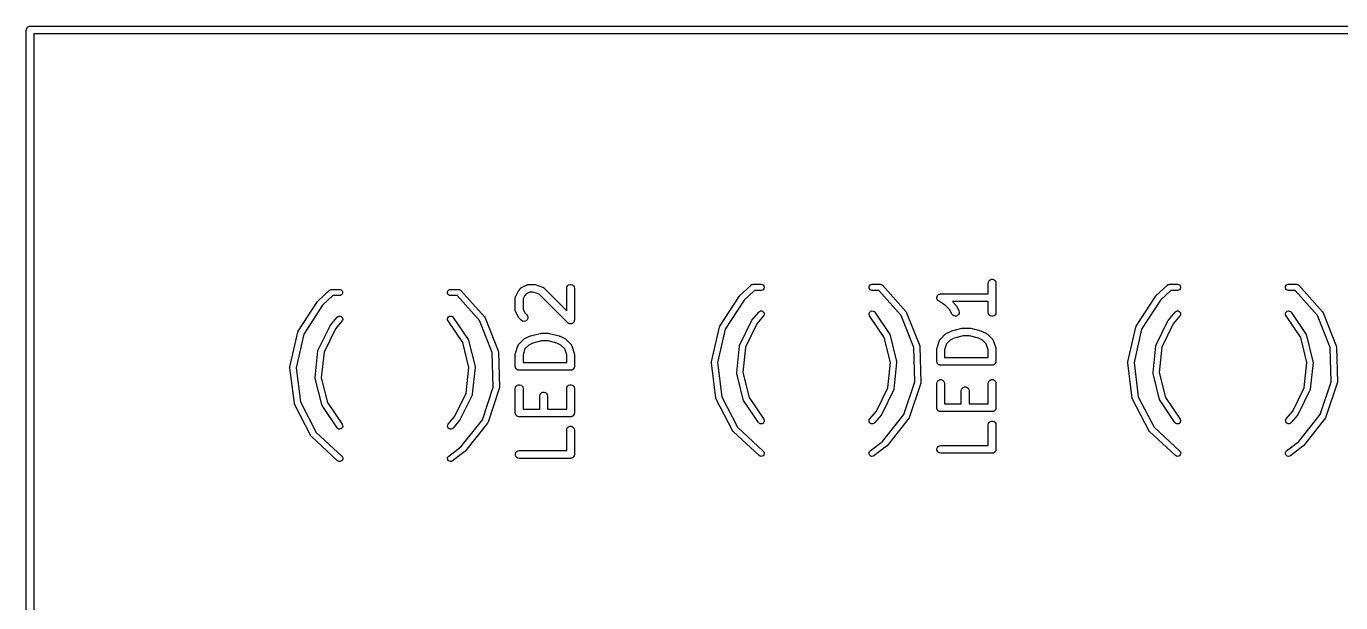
# Model space of a CAD drawing. Header units: millimetres. Extents: x 37 to 156, y -137 to -19.
# Drawn here: x 36.83 to 62.39, y -30.65 to -19.43 of the extents above; entities that cross this region are included whole.
import ezdxf

# ---------------------------------------------------------------- set-up
doc = ezdxf.new("R2010")
doc.units = ezdxf.units.MM
doc.layers.add('BLACK', color=7, linetype='Continuous')

# ---------------------------------------------------------------- blocks, each defined once
blk = doc.blocks.new('hhskb2-F.SilkS')
at = {"layer": 'BLACK'}
for p, q in [((46.407, -24.5693), (46.4546, -24.5217)), ((46.4546, -24.5217), (46.4644, -24.5148)), ((46.4644, -24.5148), (46.4741, -24.5077)), ((46.4741, -24.5077), (46.5693, -24.4601)), ((46.5693, -24.4601), (46.5735, -24.4588)), ((46.5735, -24.4588), (46.5772, -24.4567)), ((46.5772, -24.4567), (46.5859, -24.4551)), ((46.5859, -24.4551), (46.5943, -24.4526)), ((46.5943, -24.4526), (46.5986, -24.4529)), ((46.5986, -24.4529), (46.6029, -24.4521)), ((46.6029, -24.4521), (46.6981, -24.4521)), ((46.6981, -24.4521), (46.7099, -24.4542)), ((46.7099, -24.4542), (46.7218, -24.456)), ((46.7218, -24.456), (46.8647, -24.5036)), ((46.8647, -24.5036), (46.8685, -24.5057)), ((46.8685, -24.5057), (46.8726, -24.5068)), ((46.8726, -24.5068), (46.8798, -24.5118)), ((46.8798, -24.5118), (46.8876, -24.516)), ((46.8876, -24.516), (46.8904, -24.5192)), ((46.8904, -24.5192), (46.894, -24.5217)), ((46.894, -24.5217), (47.3374, -24.9651)), ((47.3374, -24.5271), (47.3419, -24.5015)), ((47.3374, -24.9651), (47.3374, -24.5271)), ((47.3419, -24.5015), (47.3549, -24.4789)), ((47.3549, -24.4789), (47.3749, -24.4622)), ((47.3749, -24.4622), (47.3994, -24.4533)), ((47.3994, -24.4533), (47.4254, -24.4533)), ((47.4254, -24.4533), (47.4499, -24.4622)), ((47.4499, -24.4622), (47.4698, -24.4789)), ((47.4698, -24.4789), (47.4829, -24.5015)), ((47.4829, -24.5015), (47.4874, -24.5271)), ((47.4874, -24.5271), (47.4874, -25.1462)), ((50.6996, -24.6733), (50.9237, -24.466)), ((50.9237, -24.466), (50.9239, -24.4658)), ((50.9239, -24.4658), (50.9254, -24.464)), ((50.9254, -24.464), (50.9379, -24.4568)), ((50.9379, -24.4568), (50.9413, -24.4547)), ((50.9413, -24.4547), (50.9419, -24.4545)), ((50.9419, -24.4545), (50.9435, -24.4536)), ((50.9435, -24.4536), (50.9545, -24.4517)), ((50.9545, -24.4517), (50.9616, -24.4501)), ((50.9616, -24.4501), (50.9628, -24.4502)), ((50.9628, -24.4502), (50.964, -24.45)), ((50.964, -24.45), (51.12, -24.45)), ((51.12, -24.45), (51.1405, -24.4536)), ((51.1405, -24.4536), (51.1586, -24.464)), ((51.1586, -24.464), (51.172, -24.48)), ((51.172, -24.54), (51.1586, -24.556)), ((51.172, -24.48), (51.1791, -24.4996)), ((51.1791, -24.5204), (51.172, -24.54)), ((51.1791, -24.4996), (51.1791, -24.5204)), ((53.2209, -24.4996), (53.228, -24.48)), ((53.2209, -24.5204), (53.2209, -24.4996)), ((53.228, -24.54), (53.2209, -24.5204)), ((53.228, -24.48), (53.2414, -24.464)), ((53.2414, -24.556), (53.228, -24.54)), ((53.2414, -24.464), (53.2595, -24.4536)), ((53.2595, -24.4536), (53.28, -24.45)), ((53.28, -24.45), (53.436, -24.45)), ((53.436, -24.45), (53.4403, -24.4508)), ((53.4403, -24.4508), (53.4443, -24.4506)), ((53.4443, -24.4506), (53.4495, -24.4524)), ((53.4495, -24.4524), (53.4565, -24.4536)), ((53.4565, -24.4536), (53.461, -24.4562)), ((53.461, -24.4562), (53.464, -24.4572)), ((53.464, -24.4572), (53.4675, -24.46)), ((53.4675, -24.46), (53.4746, -24.464)), ((53.4746, -24.464), (53.4784, -24.4686)), ((53.4784, -24.4686), (53.4804, -24.4701)), ((53.4804, -24.4701), (53.9394, -24.9868)), ((55.5374, -24.4271), (55.5419, -24.4015)), ((55.5374, -24.6379), (55.5374, -24.4271)), ((55.5419, -24.4015), (55.5549, -24.3789)), ((55.5549, -24.3789), (55.5749, -24.3622)), ((55.5749, -24.3622), (55.5994, -24.3533)), ((55.5994, -24.3533), (55.6254, -24.3533)), ((55.6254, -24.3533), (55.6499, -24.3622)), ((55.6499, -24.3622), (55.6698, -24.3789)), ((55.6698, -24.3789), (55.6829, -24.4015)), ((55.6829, -24.4015), (55.6874, -24.4271)), ((55.6874, -24.4271), (55.6874, -24.9986)), ((58.7996, -24.6733), (59.0237, -24.466)), ((59.0237, -24.466), (59.0239, -24.4658)), ((59.0239, -24.4658), (59.0254, -24.464)), ((59.0254, -24.464), (59.0379, -24.4568)), ((59.0379, -24.4568), (59.0413, -24.4547)), ((59.0413, -24.4547), (59.0419, -24.4545)), ((59.0419, -24.4545), (59.0435, -24.4536)), ((59.0435, -24.4536), (59.0545, -24.4517)), ((59.0545, -24.4517), (59.0616, -24.4501)), ((59.0616, -24.4501), (59.0628, -24.4502)), ((59.0628, -24.4502), (59.064, -24.45)), ((59.064, -24.45), (59.22, -24.45)), ((59.22, -24.45), (59.2405, -24.4536)), ((59.2405, -24.4536), (59.2586, -24.464)), ((59.2586, -24.464), (59.272, -24.48)), ((59.272, -24.54), (59.2586, -24.556)), ((59.272, -24.48), (59.2791, -24.4996)), ((59.2791, -24.5204), (59.272, -24.54)), ((59.2791, -24.4996), (59.2791, -24.5204)), ((61.3209, -24.4996), (61.328, -24.48)), ((61.3209, -24.5204), (61.3209, -24.4996)), ((61.328, -24.54), (61.3209, -24.5204)), ((61.328, -24.48), (61.3414, -24.464)), ((61.3414, -24.556), (61.328, -24.54)), ((61.3414, -24.464), (61.3595, -24.4536)), ((61.3595, -24.4536), (61.38, -24.45)), ((61.38, -24.45), (61.536, -24.45)), ((61.536, -24.45), (61.5403, -24.4508)), ((61.5403, -24.4508), (61.5443, -24.4506)), ((61.5443, -24.4506), (61.5495, -24.4524)), ((61.5495, -24.4524), (61.5565, -24.4536)), ((61.5565, -24.4536), (61.561, -24.4562)), ((61.561, -24.4562), (61.564, -24.4572)), ((61.564, -24.4572), (61.5675, -24.46)), ((61.5675, -24.46), (61.5746, -24.464)), ((61.5746, -24.464), (61.5784, -24.4686)), ((61.5784, -24.4686), (61.5804, -24.4701)), ((61.5804, -24.4701), (62.0394, -24.9868)), ((42.1154, -25.3657), (42.4899, -24.7849)), ((42.4899, -24.7849), (42.4951, -24.7793)), ((42.4951, -24.7793), (42.4996, -24.7733)), ((42.4996, -24.7733), (42.7237, -24.566)), ((42.788, -24.67), (42.5867, -24.8563)), ((42.7237, -24.566), (42.7239, -24.5658)), ((42.7239, -24.5658), (42.7254, -24.564)), ((42.7254, -24.564), (42.7379, -24.5568)), ((42.7379, -24.5568), (42.7413, -24.5547)), ((42.7413, -24.5547), (42.7419, -24.5545)), ((42.7419, -24.5545), (42.7435, -24.5536)), ((42.7435, -24.5536), (42.7545, -24.5517)), ((42.7545, -24.5517), (42.7616, -24.5501)), ((42.7616, -24.5501), (42.7628, -24.5502)), ((42.7628, -24.5502), (42.764, -24.55)), ((42.764, -24.55), (42.92, -24.55)), ((42.92, -24.67), (42.788, -24.67)), ((42.92, -24.55), (42.9405, -24.5536)), ((42.9405, -24.6664), (42.92, -24.67)), ((42.9405, -24.5536), (42.9586, -24.564)), ((42.9586, -24.656), (42.9405, -24.6664)), ((42.9586, -24.564), (42.972, -24.58)), ((42.972, -24.64), (42.9586, -24.656)), ((42.972, -24.58), (42.9791, -24.5996)), ((42.9791, -24.6204), (42.972, -24.64)), ((42.9791, -24.5996), (42.9791, -24.6204)), ((45.0209, -24.5996), (45.028, -24.58)), ((45.0209, -24.6204), (45.0209, -24.5996)), ((45.028, -24.64), (45.0209, -24.6204)), ((45.028, -24.58), (45.0414, -24.564)), ((45.0414, -24.656), (45.028, -24.64)), ((45.0414, -24.564), (45.0595, -24.5536)), ((45.0595, -24.6664), (45.0414, -24.656)), ((45.0595, -24.5536), (45.08, -24.55)), ((45.08, -24.67), (45.0595, -24.6664)), ((45.08, -24.55), (45.236, -24.55)), ((45.2086, -24.67), (45.08, -24.67)), ((45.6427, -25.1586), (45.2086, -24.67)), ((45.236, -24.55), (45.2403, -24.5508)), ((45.2403, -24.5508), (45.2443, -24.5506)), ((45.2443, -24.5506), (45.2495, -24.5524)), ((45.2495, -24.5524), (45.2565, -24.5536)), ((45.2565, -24.5536), (45.261, -24.5562)), ((45.261, -24.5562), (45.264, -24.5572)), ((45.264, -24.5572), (45.2675, -24.56)), ((45.2675, -24.56), (45.2746, -24.564)), ((45.2746, -24.564), (45.2784, -24.5686)), ((45.2784, -24.5686), (45.2804, -24.5701)), ((45.2804, -24.5701), (45.7394, -25.0868)), ((46.3374, -24.7176), (46.3381, -24.7134)), ((46.3374, -24.9557), (46.3374, -24.7176)), ((46.3379, -24.709), (46.3404, -24.7006)), ((46.3381, -24.7134), (46.3379, -24.709)), ((46.3404, -24.7006), (46.3419, -24.692)), ((46.3419, -24.692), (46.3441, -24.6882)), ((46.3441, -24.6882), (46.3453, -24.6841)), ((46.3453, -24.6841), (46.3929, -24.5888)), ((46.3929, -24.5888), (46.4001, -24.5792)), ((46.4001, -24.5792), (46.407, -24.5693)), ((46.5216, -24.6668), (46.4874, -24.7353)), ((46.4874, -24.7353), (46.4874, -24.938)), ((46.552, -24.6364), (46.5216, -24.6668)), ((46.6206, -24.6021), (46.552, -24.6364)), ((46.6859, -24.6021), (46.6206, -24.6021)), ((46.8004, -24.6403), (46.6859, -24.6021)), ((47.3593, -25.1992), (46.8004, -24.6403)), ((50.3154, -25.2657), (50.6899, -24.6849)), ((50.7867, -24.7563), (50.4219, -25.3218)), ((50.6899, -24.6849), (50.6951, -24.6793)), ((50.6951, -24.6793), (50.6996, -24.6733)), ((50.988, -24.57), (50.7867, -24.7563)), ((51.12, -24.57), (50.988, -24.57)), ((51.1405, -24.5664), (51.12, -24.57)), ((51.1586, -24.556), (51.1405, -24.5664)), ((53.2595, -24.5664), (53.2414, -24.556)), ((53.28, -24.57), (53.2595, -24.5664)), ((53.4086, -24.57), (53.28, -24.57)), ((53.8427, -25.0586), (53.4086, -24.57)), ((54.5375, -24.708), (54.5385, -24.704)), ((54.5385, -24.7169), (54.5375, -24.708)), ((54.5385, -24.6998), (54.5416, -24.6914)), ((54.5385, -24.704), (54.5385, -24.6998)), ((54.5385, -24.7259), (54.5385, -24.7169)), ((54.5399, -24.7298), (54.5385, -24.7259)), ((54.5404, -24.7339), (54.5399, -24.7298)), ((54.5444, -24.7419), (54.5404, -24.7339)), ((54.5416, -24.6914), (54.5437, -24.6827)), ((54.5437, -24.6827), (54.546, -24.6793)), ((54.5474, -24.7504), (54.5444, -24.7419)), ((54.546, -24.6793), (54.5474, -24.6754)), ((54.5474, -24.6754), (54.5532, -24.6685)), ((54.5501, -24.7535), (54.5474, -24.7504)), ((54.5519, -24.7573), (54.5501, -24.7535)), ((54.5584, -24.7635), (54.5519, -24.7573)), ((54.5532, -24.6685), (54.5581, -24.661)), ((54.5581, -24.661), (54.5615, -24.6586)), ((54.5642, -24.7703), (54.5584, -24.7635)), ((54.5615, -24.6586), (54.5642, -24.6554)), ((54.5642, -24.6554), (54.5719, -24.6509)), ((54.5678, -24.7724), (54.5642, -24.7703)), ((54.5708, -24.7753), (54.5678, -24.7724)), ((54.7075, -24.8664), (54.5708, -24.7753)), ((54.5719, -24.6509), (54.5791, -24.6456)), ((54.5791, -24.6456), (54.5831, -24.6445)), ((54.5831, -24.6445), (54.5867, -24.6424)), ((54.5867, -24.6424), (54.5955, -24.6408)), ((54.5955, -24.6408), (54.6041, -24.6383)), ((54.6041, -24.6383), (54.6083, -24.6386)), ((54.6083, -24.6386), (54.6124, -24.6379)), ((54.6124, -24.6379), (55.5374, -24.6379)), ((55.5374, -24.7879), (54.8411, -24.7879)), ((54.8411, -24.7879), (54.9035, -24.8503)), ((55.5374, -24.9986), (55.5374, -24.7879)), ((58.4154, -25.2657), (58.7899, -24.6849)), ((58.8867, -24.7563), (58.5219, -25.3218)), ((58.7899, -24.6849), (58.7951, -24.6793)), ((58.7951, -24.6793), (58.7996, -24.6733)), ((59.088, -24.57), (58.8867, -24.7563)), ((59.22, -24.57), (59.088, -24.57)), ((59.2405, -24.5664), (59.22, -24.57)), ((59.2586, -24.556), (59.2405, -24.5664)), ((61.3595, -24.5664), (61.3414, -24.556)), ((61.38, -24.57), (61.3595, -24.5664)), ((61.5086, -24.57), (61.38, -24.57)), ((61.9427, -25.0586), (61.5086, -24.57)), ((42.5867, -24.8563), (42.2219, -25.4218)), ((46.3381, -24.96), (46.3374, -24.9557)), ((46.3379, -24.9643), (46.3381, -24.96)), ((46.3404, -24.9727), (46.3379, -24.9643)), ((46.3419, -24.9814), (46.3404, -24.9727)), ((46.3441, -24.9851), (46.3419, -24.9814)), ((46.3453, -24.9893), (46.3441, -24.9851)), ((46.3929, -25.0845), (46.3453, -24.9893)), ((46.4874, -24.938), (46.5216, -25.0065)), ((46.5216, -25.0065), (46.5607, -25.0455)), ((46.5607, -25.0455), (46.5756, -25.0669)), ((50.9412, -25.1488), (51.074, -24.9905)), ((51.074, -24.9905), (51.09, -24.9771)), ((51.09, -24.9771), (51.1096, -24.97)), ((51.1096, -24.97), (51.1304, -24.9699)), ((51.1304, -24.9699), (51.15, -24.9771)), ((51.15, -24.9771), (51.166, -24.9905)), ((51.166, -24.9905), (51.1764, -25.0085)), ((51.1764, -25.0496), (51.166, -25.0676)), ((51.1764, -25.0085), (51.18, -25.029)), ((51.18, -25.029), (51.1764, -25.0496)), ((53.2203, -25.0227), (53.2261, -25.0027)), ((53.2218, -25.0435), (53.2203, -25.0227)), ((53.2302, -25.0625), (53.2218, -25.0435)), ((53.2261, -25.0027), (53.2384, -24.9858)), ((53.2384, -24.9858), (53.2556, -24.9742)), ((53.2556, -24.9742), (53.2759, -24.9692)), ((53.2759, -24.9692), (53.2966, -24.9714)), ((53.2966, -24.9714), (53.3153, -24.9805)), ((53.3153, -24.9805), (53.3298, -24.9955)), ((53.3298, -24.9955), (53.6207, -25.4277)), ((53.9394, -24.9868), (53.9394, -24.9868)), ((53.9394, -24.9868), (53.9503, -25.0045)), ((53.9503, -25.0045), (54.205, -25.647)), ((54.7888, -24.9478), (54.7075, -24.8664)), ((54.831, -25.0321), (54.7888, -24.9478)), ((54.8465, -25.053), (54.831, -25.0321)), ((54.8683, -25.0674), (54.8465, -25.053)), ((54.9035, -24.8503), (54.9104, -24.8601)), ((54.9104, -24.8601), (54.9176, -24.8698)), ((54.9176, -24.8698), (54.9652, -24.965)), ((54.9607, -25.0399), (54.9428, -25.0588)), ((54.971, -25.016), (54.9607, -25.0399)), ((54.9652, -24.965), (54.9726, -24.99)), ((54.9726, -24.99), (54.971, -25.016)), ((55.5419, -25.0242), (55.5374, -24.9986)), ((55.5549, -25.0468), (55.5419, -25.0242)), ((55.5749, -25.0635), (55.5549, -25.0468)), ((55.6698, -25.0468), (55.6499, -25.0635)), ((55.6829, -25.0242), (55.6698, -25.0468)), ((55.6874, -24.9986), (55.6829, -25.0242)), ((59.0412, -25.1488), (59.174, -24.9905)), ((59.174, -24.9905), (59.19, -24.9771)), ((59.19, -24.9771), (59.2096, -24.97)), ((59.2096, -24.97), (59.2304, -24.9699)), ((59.2304, -24.9699), (59.25, -24.9771)), ((59.25, -24.9771), (59.266, -24.9905)), ((59.266, -24.9905), (59.2764, -25.0085)), ((59.2764, -25.0496), (59.266, -25.0676)), ((59.2764, -25.0085), (59.28, -25.029)), ((59.28, -25.029), (59.2764, -25.0496)), ((61.3203, -25.0227), (61.3261, -25.0027)), ((61.3218, -25.0435), (61.3203, -25.0227)), ((61.3302, -25.0625), (61.3218, -25.0435)), ((61.3261, -25.0027), (61.3384, -24.9858)), ((61.3384, -24.9858), (61.3556, -24.9742)), ((61.3556, -24.9742), (61.3759, -24.9692)), ((61.3759, -24.9692), (61.3966, -24.9714)), ((61.3966, -24.9714), (61.4153, -24.9805)), ((61.4153, -24.9805), (61.4298, -24.9955)), ((61.4298, -24.9955), (61.7207, -25.4277)), ((62.0394, -24.9868), (62.0394, -24.9868)), ((62.0394, -24.9868), (62.0503, -25.0045)), ((62.0503, -25.0045), (62.305, -25.647)), ((42.5045, -25.7291), (42.7333, -25.261)), ((42.7333, -25.261), (42.7376, -25.2551)), ((42.7376, -25.2551), (42.7412, -25.2488)), ((42.7412, -25.2488), (42.874, -25.0905)), ((42.966, -25.1676), (42.8379, -25.3203)), ((42.874, -25.0905), (42.89, -25.0771)), ((42.89, -25.0771), (42.9096, -25.07)), ((42.9096, -25.07), (42.9304, -25.0699)), ((42.9304, -25.0699), (42.95, -25.0771)), ((42.95, -25.0771), (42.966, -25.0905)), ((42.966, -25.0905), (42.9764, -25.1085)), ((42.9764, -25.1496), (42.966, -25.1676)), ((42.9764, -25.1085), (42.98, -25.129)), ((42.98, -25.129), (42.9764, -25.1496)), ((45.0203, -25.1227), (45.0261, -25.1027)), ((45.0218, -25.1435), (45.0203, -25.1227)), ((45.0302, -25.1625), (45.0218, -25.1435)), ((45.0261, -25.1027), (45.0384, -25.0858)), ((45.3152, -25.5859), (45.0302, -25.1625)), ((45.0384, -25.0858), (45.0556, -25.0742)), ((45.0556, -25.0742), (45.0759, -25.0692)), ((45.0759, -25.0692), (45.0966, -25.0714)), ((45.0966, -25.0714), (45.1153, -25.0805)), ((45.1153, -25.0805), (45.1298, -25.0955)), ((45.1298, -25.0955), (45.4207, -25.5277)), ((45.8895, -25.7814), (45.6427, -25.1586)), ((45.7394, -25.0868), (45.7394, -25.0868)), ((45.7394, -25.0868), (45.7503, -25.1045)), ((45.7503, -25.1045), (46.005, -25.747)), ((46.4001, -25.0942), (46.3929, -25.0845)), ((46.407, -25.104), (46.4001, -25.0942)), ((46.4546, -25.1516), (46.407, -25.104)), ((46.4759, -25.1665), (46.4546, -25.1516)), ((46.5011, -25.1733), (46.4759, -25.1665)), ((46.527, -25.171), (46.5011, -25.1733)), ((46.5506, -25.16), (46.527, -25.171)), ((46.5691, -25.1416), (46.5506, -25.16)), ((46.5801, -25.118), (46.5691, -25.1416)), ((46.5756, -25.0669), (46.5823, -25.092)), ((46.5823, -25.092), (46.5801, -25.118)), ((47.3674, -25.2048), (47.3593, -25.1992)), ((47.3749, -25.2111), (47.3674, -25.2048)), ((47.378, -25.2123), (47.3749, -25.2111)), ((47.3807, -25.2142), (47.378, -25.2123)), ((47.3902, -25.2167), (47.3807, -25.2142)), ((47.3994, -25.2201), (47.3902, -25.2167)), ((47.4027, -25.2201), (47.3994, -25.2201)), ((47.4058, -25.2209), (47.4027, -25.2201)), ((47.4156, -25.2201), (47.4058, -25.2209)), ((47.4254, -25.2201), (47.4156, -25.2201)), ((47.4285, -25.2189), (47.4254, -25.2201)), ((47.4318, -25.2186), (47.4285, -25.2189)), ((47.4407, -25.2145), (47.4318, -25.2186)), ((47.4499, -25.2111), (47.4407, -25.2145)), ((47.4524, -25.209), (47.4499, -25.2111)), ((47.4554, -25.2076), (47.4524, -25.209)), ((47.4623, -25.2007), (47.4554, -25.2076)), ((47.4698, -25.1944), (47.4623, -25.2007)), ((47.4715, -25.1915), (47.4698, -25.1944)), ((47.4738, -25.1892), (47.4715, -25.1915)), ((47.478, -25.1803), (47.4738, -25.1892)), ((47.4829, -25.1718), (47.478, -25.1803)), ((47.4834, -25.1686), (47.4829, -25.1718)), ((47.4848, -25.1656), (47.4834, -25.1686)), ((47.4857, -25.1558), (47.4848, -25.1656)), ((47.4874, -25.1462), (47.4857, -25.1558)), ((50.1539, -25.9587), (50.3073, -25.2849)), ((50.3073, -25.2849), (50.3153, -25.2657)), ((50.3153, -25.2657), (50.3154, -25.2657)), ((50.7045, -25.6291), (50.9333, -25.161)), ((51.0379, -25.2203), (50.817, -25.6722)), ((50.9333, -25.161), (50.9376, -25.1551)), ((50.9376, -25.1551), (50.9412, -25.1488)), ((51.166, -25.0676), (51.0379, -25.2203)), ((53.5152, -25.4859), (53.2302, -25.0625)), ((54.0895, -25.6814), (53.8427, -25.0586)), ((54.8323, -25.3544), (55.0228, -25.3068)), ((54.8936, -25.0734), (54.8683, -25.0674)), ((54.9195, -25.0705), (54.8936, -25.0734)), ((54.9428, -25.0588), (54.9195, -25.0705)), ((55.0228, -25.3068), (55.0319, -25.3061)), ((55.0319, -25.3061), (55.041, -25.3045)), ((55.041, -25.3045), (55.1838, -25.3045)), ((55.1838, -25.3045), (55.1928, -25.3061)), ((55.1928, -25.3061), (55.202, -25.3068)), ((55.202, -25.3068), (55.3925, -25.3544)), ((55.5994, -25.0724), (55.5749, -25.0635)), ((55.6254, -25.0724), (55.5994, -25.0724)), ((55.6499, -25.0635), (55.6254, -25.0724)), ((58.2539, -25.9587), (58.4073, -25.2849)), ((58.4073, -25.2849), (58.4153, -25.2657)), ((58.4153, -25.2657), (58.4154, -25.2657)), ((58.8045, -25.6291), (59.0333, -25.161)), ((59.1379, -25.2203), (58.917, -25.6722)), ((59.0333, -25.161), (59.0376, -25.1551)), ((59.0376, -25.1551), (59.0412, -25.1488)), ((59.266, -25.0676), (59.1379, -25.2203)), ((61.6152, -25.4859), (61.3302, -25.0625)), ((62.1895, -25.6814), (61.9427, -25.0586)), ((41.9539, -26.0587), (42.1073, -25.3849)), ((42.2219, -25.4218), (42.0733, -26.0751)), ((42.1073, -25.3849), (42.1153, -25.3657)), ((42.1153, -25.3657), (42.1154, -25.3657)), ((42.8379, -25.3203), (42.617, -25.7722)), ((45.4207, -25.5277), (45.4207, -25.5277)), ((45.4207, -25.5277), (45.4248, -25.537)), ((45.4248, -25.537), (45.4283, -25.5449)), ((45.4283, -25.5449), (45.4291, -25.5467)), ((45.4291, -25.5467), (45.5547, -26.0523)), ((46.407, -25.617), (46.5022, -25.5217)), ((46.5022, -25.5217), (46.512, -25.5148)), ((46.512, -25.5148), (46.5217, -25.5077)), ((46.5217, -25.5077), (46.6169, -25.4601)), ((46.6169, -25.4601), (46.6248, -25.4577)), ((46.6248, -25.4577), (46.6323, -25.4544)), ((46.6323, -25.4544), (46.8228, -25.4068)), ((46.8502, -25.5545), (46.6767, -25.5979)), ((46.8228, -25.4068), (46.8319, -25.4061)), ((46.8319, -25.4061), (46.841, -25.4045)), ((46.841, -25.4045), (46.9838, -25.4045)), ((46.9746, -25.5545), (46.8502, -25.5545)), ((47.1481, -25.5979), (46.9746, -25.5545)), ((46.9838, -25.4045), (46.9928, -25.4061)), ((46.9928, -25.4061), (47.002, -25.4068)), ((47.002, -25.4068), (47.1925, -25.4544)), ((47.1925, -25.4544), (47.2, -25.4577)), ((47.2, -25.4577), (47.2078, -25.4601)), ((47.2078, -25.4601), (47.3031, -25.5077)), ((47.3031, -25.5077), (47.3127, -25.5148)), ((47.3127, -25.5148), (47.3226, -25.5217)), ((47.3226, -25.5217), (47.4178, -25.617)), ((50.4219, -25.3218), (50.2733, -25.9751)), ((53.6357, -25.971), (53.5152, -25.4859)), ((53.6207, -25.4277), (53.6207, -25.4277)), ((53.6207, -25.4277), (53.624, -25.4352)), ((53.624, -25.4352), (53.6283, -25.4449)), ((53.6283, -25.4449), (53.6291, -25.4467)), ((53.6291, -25.4467), (53.7547, -25.9523)), ((54.5412, -25.6891), (54.5888, -25.5463)), ((54.5888, -25.5463), (54.5909, -25.5425)), ((54.5909, -25.5425), (54.592, -25.5383)), ((54.592, -25.5383), (54.5971, -25.5311)), ((54.5971, -25.5311), (54.6013, -25.5234)), ((54.6013, -25.5234), (54.6045, -25.5205)), ((54.6045, -25.5205), (54.607, -25.517)), ((54.607, -25.517), (54.7022, -25.4217)), ((54.7022, -25.4217), (54.712, -25.4148)), ((54.712, -25.4148), (54.7217, -25.4077)), ((54.7217, -25.4077), (54.8169, -25.3601)), ((54.7997, -25.5364), (54.7256, -25.6105)), ((54.8767, -25.4979), (54.7997, -25.5364)), ((54.8169, -25.3601), (54.8248, -25.3577)), ((54.8248, -25.3577), (54.8323, -25.3544)), ((55.0502, -25.4545), (54.8767, -25.4979)), ((55.1746, -25.4545), (55.0502, -25.4545)), ((55.3481, -25.4979), (55.1746, -25.4545)), ((55.4251, -25.5364), (55.3481, -25.4979)), ((55.3925, -25.3544), (55.4, -25.3577)), ((55.4, -25.3577), (55.4078, -25.3601)), ((55.4078, -25.3601), (55.5031, -25.4077)), ((55.4992, -25.6105), (55.4251, -25.5364)), ((55.5031, -25.4077), (55.5127, -25.4148)), ((55.5127, -25.4148), (55.5226, -25.4217)), ((55.5226, -25.4217), (55.6178, -25.517)), ((55.6178, -25.517), (55.6203, -25.5205)), ((55.6203, -25.5205), (55.6235, -25.5234)), ((55.6235, -25.5234), (55.6277, -25.5311)), ((55.6277, -25.5311), (55.6327, -25.5383)), ((55.6327, -25.5383), (55.6339, -25.5425)), ((55.6339, -25.5425), (55.6359, -25.5463)), ((55.6359, -25.5463), (55.6835, -25.6891)), ((58.5219, -25.3218), (58.3733, -25.9751)), ((61.7357, -25.971), (61.6152, -25.4859)), ((61.7207, -25.4277), (61.7207, -25.4277)), ((61.7207, -25.4277), (61.724, -25.4352)), ((61.724, -25.4352), (61.7283, -25.4449)), ((61.7283, -25.4449), (61.7291, -25.4467)), ((61.7291, -25.4467), (61.8547, -25.9523)), ((42.4439, -26.2671), (42.4988, -25.7491)), ((42.4988, -25.7491), (42.5045, -25.7291)), ((42.4988, -25.7491), (42.4988, -25.7491)), ((42.617, -25.7722), (42.5644, -26.2692)), ((45.4357, -26.071), (45.3152, -25.5859)), ((45.9085, -26.4511), (45.8895, -25.7814)), ((46.005, -25.747), (46.005, -25.747)), ((46.005, -25.747), (46.0054, -25.7491)), ((46.0054, -25.7491), (46.0092, -25.7674)), ((46.0092, -25.7674), (46.0092, -25.7675)), ((46.0092, -25.7675), (46.0287, -26.4583)), ((46.3374, -25.8129), (46.3395, -25.801)), ((46.3374, -26.051), (46.3374, -25.8129)), ((46.3395, -25.801), (46.3412, -25.7891)), ((46.3412, -25.7891), (46.3888, -25.6463)), ((46.3888, -25.6463), (46.3909, -25.6425)), ((46.3909, -25.6425), (46.392, -25.6383)), ((46.392, -25.6383), (46.3971, -25.6311)), ((46.3971, -25.6311), (46.4013, -25.6234)), ((46.4013, -25.6234), (46.4045, -25.6205)), ((46.4045, -25.6205), (46.407, -25.617)), ((46.5256, -25.7105), (46.4874, -25.825)), ((46.5997, -25.6364), (46.5256, -25.7105)), ((46.6767, -25.5979), (46.5997, -25.6364)), ((47.2251, -25.6364), (47.1481, -25.5979)), ((47.2992, -25.7105), (47.2251, -25.6364)), ((47.3374, -25.825), (47.2992, -25.7105)), ((47.4178, -25.617), (47.4203, -25.6205)), ((47.4203, -25.6205), (47.4235, -25.6234)), ((47.4235, -25.6234), (47.4277, -25.6311)), ((47.4277, -25.6311), (47.4327, -25.6383)), ((47.4327, -25.6383), (47.4339, -25.6425)), ((47.4339, -25.6425), (47.4359, -25.6463)), ((47.4359, -25.6463), (47.4835, -25.7891)), ((47.4835, -25.7891), (47.4853, -25.801)), ((47.4853, -25.801), (47.4874, -25.8129)), ((47.4874, -25.8129), (47.4874, -26.051)), ((50.6439, -26.1671), (50.6988, -25.6491)), ((50.6988, -25.6491), (50.7045, -25.6291)), ((50.6988, -25.6491), (50.6988, -25.6491)), ((50.817, -25.6722), (50.7644, -26.1692)), ((54.1085, -26.3511), (54.0895, -25.6814)), ((54.205, -25.647), (54.2092, -25.6674)), ((54.2092, -25.6674), (54.2092, -25.6675)), ((54.2092, -25.6675), (54.2287, -26.3583)), ((54.5374, -25.7129), (54.5395, -25.701)), ((54.5374, -25.951), (54.5374, -25.7129)), ((54.5395, -25.701), (54.5412, -25.6891)), ((54.7256, -25.6105), (54.6874, -25.725)), ((54.6874, -25.725), (54.6874, -25.876)), ((55.5374, -25.725), (55.4992, -25.6105)), ((55.5374, -25.876), (55.5374, -25.725)), ((55.6835, -25.6891), (55.6853, -25.701)), ((55.6853, -25.701), (55.6874, -25.7129)), ((55.6874, -25.7129), (55.6874, -25.951)), ((58.7439, -26.1671), (58.7988, -25.6491)), ((58.7988, -25.6491), (58.8045, -25.6291)), ((58.7988, -25.6491), (58.7988, -25.6491)), ((58.917, -25.6722), (58.8644, -26.1692)), ((62.2085, -26.3511), (62.1895, -25.6814)), ((62.305, -25.647), (62.3092, -25.6674)), ((62.3092, -25.6674), (62.3092, -25.6675)), ((62.3092, -25.6675), (62.3287, -26.3583)), ((41.9529, -26.0796), (41.9539, -26.0588)), ((42.0393, -26.7653), (41.9529, -26.0796)), ((41.9539, -26.0588), (41.9539, -26.0587)), ((42.0733, -26.0751), (42.157, -26.7398)), ((45.383, -26.568), (45.4357, -26.071)), ((45.5561, -26.0731), (45.5012, -26.5912)), ((45.5547, -26.0523), (45.5561, -26.0731)), ((45.5561, -26.0731), (45.5561, -26.0731)), ((46.3385, -26.0574), (46.3374, -26.051)), ((46.3385, -26.064), (46.3385, -26.0574)), ((46.3408, -26.0701), (46.3385, -26.064)), ((46.3419, -26.0766), (46.3408, -26.0701)), ((46.3452, -26.0823), (46.3419, -26.0766)), ((46.4874, -25.825), (46.4874, -25.976)), ((46.4874, -25.976), (47.3374, -25.976)), ((47.3374, -25.976), (47.3374, -25.825)), ((47.4829, -26.0766), (47.4796, -26.0823)), ((47.484, -26.0701), (47.4829, -26.0766)), ((47.4862, -26.064), (47.484, -26.0701)), ((47.4874, -26.051), (47.4862, -26.0574)), ((47.4862, -26.0574), (47.4862, -26.064)), ((50.1529, -25.9796), (50.1539, -25.9588)), ((50.2393, -26.6653), (50.1529, -25.9796)), ((50.1539, -25.9588), (50.1539, -25.9587)), ((50.2733, -25.9751), (50.357, -26.6398)), ((53.5829, -26.468), (53.6357, -25.971)), ((53.7561, -25.9731), (53.7012, -26.4912)), ((53.7547, -25.9523), (53.7561, -25.9731)), ((53.7561, -25.9731), (53.7561, -25.9731)), ((54.5385, -25.9574), (54.5374, -25.951)), ((54.5385, -25.964), (54.5385, -25.9574)), ((54.5408, -25.9701), (54.5385, -25.964)), ((54.5419, -25.9766), (54.5408, -25.9701)), ((54.5452, -25.9823), (54.5419, -25.9766)), ((54.5474, -25.9885), (54.5452, -25.9823)), ((54.5516, -25.9935), (54.5474, -25.9885)), ((54.5549, -25.9992), (54.5516, -25.9935)), ((54.56, -26.0034), (54.5549, -25.9992)), ((54.5642, -26.0084), (54.56, -26.0034)), ((54.5699, -26.0117), (54.5642, -26.0084)), ((54.5749, -26.0159), (54.5699, -26.0117)), ((54.581, -26.0181), (54.5749, -26.0159)), ((54.5867, -26.0214), (54.581, -26.0181)), ((54.5932, -26.0226), (54.5867, -26.0214)), ((54.5994, -26.0248), (54.5932, -26.0226)), ((54.6059, -26.0248), (54.5994, -26.0248)), ((54.6124, -26.026), (54.6059, -26.0248)), ((55.6124, -26.026), (54.6124, -26.026)), ((54.6874, -25.876), (55.5374, -25.876)), ((55.6188, -26.0248), (55.6124, -26.026)), ((55.6254, -26.0248), (55.6188, -26.0248)), ((55.6316, -26.0226), (55.6254, -26.0248)), ((55.638, -26.0214), (55.6316, -26.0226)), ((55.6437, -26.0181), (55.638, -26.0214)), ((55.6499, -26.0159), (55.6437, -26.0181)), ((55.6549, -26.0117), (55.6499, -26.0159)), ((55.6606, -26.0084), (55.6549, -26.0117)), ((55.6648, -26.0034), (55.6606, -26.0084)), ((55.6698, -25.9992), (55.6648, -26.0034)), ((55.6731, -25.9935), (55.6698, -25.9992)), ((55.6773, -25.9885), (55.6731, -25.9935)), ((55.6796, -25.9823), (55.6773, -25.9885)), ((55.6829, -25.9766), (55.6796, -25.9823)), ((55.684, -25.9701), (55.6829, -25.9766)), ((55.6862, -25.964), (55.684, -25.9701)), ((55.6874, -25.951), (55.6862, -25.9574)), ((55.6862, -25.9574), (55.6862, -25.964)), ((58.2529, -25.9796), (58.2539, -25.9588)), ((58.3393, -26.6653), (58.2529, -25.9796)), ((58.2539, -25.9588), (58.2539, -25.9587)), ((58.3733, -25.9751), (58.457, -26.6398)), ((61.6829, -26.468), (61.7357, -25.971)), ((61.8561, -25.9731), (61.8012, -26.4912)), ((61.8547, -25.9523), (61.8561, -25.9731)), ((61.8561, -25.9731), (61.8561, -25.9731)), ((42.4446, -26.2775), (42.4439, -26.2671)), ((42.4439, -26.2671), (42.4439, -26.2671)), ((42.4453, -26.2879), (42.4446, -26.2775)), ((42.571, -26.7935), (42.4453, -26.2879)), ((42.4453, -26.2879), (42.4453, -26.2879)), ((42.5644, -26.2692), (42.6849, -26.7543)), ((46.3474, -26.0885), (46.3452, -26.0823)), ((46.3516, -26.0935), (46.3474, -26.0885)), ((46.3549, -26.0992), (46.3516, -26.0935)), ((46.36, -26.1034), (46.3549, -26.0992)), ((46.3642, -26.1084), (46.36, -26.1034)), ((46.3699, -26.1117), (46.3642, -26.1084)), ((46.3749, -26.1159), (46.3699, -26.1117)), ((46.381, -26.1181), (46.3749, -26.1159)), ((46.3867, -26.1214), (46.381, -26.1181)), ((46.3932, -26.1226), (46.3867, -26.1214)), ((46.3994, -26.1248), (46.3932, -26.1226)), ((46.4059, -26.1248), (46.3994, -26.1248)), ((46.4124, -26.126), (46.4059, -26.1248)), ((47.4124, -26.126), (46.4124, -26.126)), ((47.4188, -26.1248), (47.4124, -26.126)), ((47.4254, -26.1248), (47.4188, -26.1248)), ((47.4316, -26.1226), (47.4254, -26.1248)), ((47.438, -26.1214), (47.4316, -26.1226)), ((47.4437, -26.1181), (47.438, -26.1214)), ((47.4499, -26.1159), (47.4437, -26.1181)), ((47.4549, -26.1117), (47.4499, -26.1159)), ((47.4606, -26.1084), (47.4549, -26.1117)), ((47.4648, -26.1034), (47.4606, -26.1084)), ((47.4698, -26.0992), (47.4648, -26.1034)), ((47.4731, -26.0935), (47.4698, -26.0992)), ((47.4773, -26.0885), (47.4731, -26.0935)), ((47.4796, -26.0823), (47.4773, -26.0885)), ((50.6442, -26.1714), (50.6439, -26.1671)), ((50.6439, -26.1671), (50.6439, -26.1671)), ((50.6453, -26.1879), (50.6442, -26.1714)), ((50.771, -26.6935), (50.6453, -26.1879)), ((50.6453, -26.1879), (50.6453, -26.1879)), ((50.7644, -26.1692), (50.8849, -26.6543)), ((54.5419, -26.3539), (54.5549, -26.3313)), ((54.5549, -26.3313), (54.5749, -26.3146)), ((54.5749, -26.3146), (54.5994, -26.3057)), ((54.5994, -26.3057), (54.6254, -26.3057)), ((54.6254, -26.3057), (54.6499, -26.3146)), ((54.6499, -26.3146), (54.6698, -26.3313)), ((54.6698, -26.3313), (54.6829, -26.3539)), ((55.5419, -26.3539), (55.5549, -26.3313)), ((55.5549, -26.3313), (55.5749, -26.3146)), ((55.5749, -26.3146), (55.5994, -26.3057)), ((55.5994, -26.3057), (55.6254, -26.3057)), ((55.6254, -26.3057), (55.6499, -26.3146)), ((55.6499, -26.3146), (55.6698, -26.3313)), ((55.6698, -26.3313), (55.6829, -26.3539)), ((58.7442, -26.1714), (58.7439, -26.1671)), ((58.7439, -26.1671), (58.7439, -26.1671)), ((58.7453, -26.1879), (58.7442, -26.1714)), ((58.871, -26.6935), (58.7453, -26.1879)), ((58.7453, -26.1879), (58.7453, -26.1879)), ((58.8644, -26.1692), (58.9849, -26.6543)), ((45.162, -27.0199), (45.383, -26.568)), ((45.5012, -26.5912), (45.4954, -26.6112)), ((45.6972, -27.0869), (45.9085, -26.4511)), ((46.0257, -26.4789), (45.8078, -27.1348)), ((46.0287, -26.4583), (46.0257, -26.4789)), ((46.3374, -26.4795), (46.3419, -26.4539)), ((46.3374, -26.9557), (46.3374, -26.4795)), ((46.3419, -26.4539), (46.3549, -26.4313)), ((46.3549, -26.4313), (46.3749, -26.4146)), ((46.3749, -26.4146), (46.3994, -26.4057)), ((46.3994, -26.4057), (46.4254, -26.4057)), ((46.4254, -26.4057), (46.4499, -26.4146)), ((46.4499, -26.4146), (46.4698, -26.4313)), ((46.4698, -26.4313), (46.4829, -26.4539)), ((46.4829, -26.4539), (46.4874, -26.4795)), ((46.4874, -26.4795), (46.4874, -26.8807)), ((46.8181, -26.5967), (46.8311, -26.5742)), ((46.8311, -26.5742), (46.8511, -26.5574)), ((46.8511, -26.5574), (46.8755, -26.5485)), ((46.8755, -26.5485), (46.9016, -26.5485)), ((46.9016, -26.5485), (46.9261, -26.5574)), ((46.9261, -26.5574), (46.946, -26.5742)), ((46.946, -26.5742), (46.959, -26.5967)), ((47.3374, -26.4795), (47.3419, -26.4539)), ((47.3374, -26.8807), (47.3374, -26.4795)), ((47.3419, -26.4539), (47.3549, -26.4313)), ((47.3549, -26.4313), (47.3749, -26.4146)), ((47.3749, -26.4146), (47.3994, -26.4057)), ((47.3994, -26.4057), (47.4254, -26.4057)), ((47.4254, -26.4057), (47.4499, -26.4146)), ((47.4499, -26.4146), (47.4698, -26.4313)), ((47.4698, -26.4313), (47.4829, -26.4539)), ((47.4829, -26.4539), (47.4874, -26.4795)), ((47.4874, -26.4795), (47.4874, -26.9557)), ((53.362, -26.9199), (53.5829, -26.468)), ((53.6954, -26.5112), (53.4666, -26.9792)), ((53.7012, -26.4912), (53.6954, -26.5112)), ((53.6954, -26.5112), (53.6954, -26.5112)), ((53.8972, -26.9869), (54.1085, -26.3511)), ((54.2257, -26.3789), (54.0078, -27.0348)), ((54.2287, -26.3583), (54.2257, -26.3789)), ((54.5374, -26.3795), (54.5419, -26.3539)), ((54.5374, -26.8557), (54.5374, -26.3795)), ((54.6829, -26.3539), (54.6874, -26.3795)), ((54.6874, -26.3795), (54.6874, -26.7807)), ((55.0136, -26.5224), (55.0181, -26.4967)), ((55.0136, -26.7807), (55.0136, -26.5224)), ((55.0181, -26.4967), (55.0311, -26.4742)), ((55.0311, -26.4742), (55.0511, -26.4574)), ((55.0511, -26.4574), (55.0755, -26.4485)), ((55.0755, -26.4485), (55.1016, -26.4485)), ((55.1016, -26.4485), (55.1261, -26.4574)), ((55.1261, -26.4574), (55.146, -26.4742)), ((55.146, -26.4742), (55.159, -26.4967)), ((55.159, -26.4967), (55.1636, -26.5224)), ((55.1636, -26.5224), (55.1636, -26.7807)), ((55.5374, -26.3795), (55.5419, -26.3539)), ((55.5374, -26.7807), (55.5374, -26.3795)), ((55.6829, -26.3539), (55.6874, -26.3795)), ((55.6874, -26.3795), (55.6874, -26.8557)), ((61.462, -26.9199), (61.6829, -26.468)), ((61.7954, -26.5112), (61.5666, -26.9792)), ((61.8012, -26.4912), (61.7954, -26.5112)), ((61.7954, -26.5112), (61.7954, -26.5112)), ((61.9972, -26.9869), (62.2085, -26.3511)), ((62.3257, -26.3789), (62.1078, -27.0348)), ((62.3287, -26.3583), (62.3257, -26.3789)), ((42.0454, -26.7852), (42.0393, -26.7653)), ((42.0393, -26.7653), (42.0393, -26.7653)), ((42.3611, -27.4), (42.0454, -26.7852)), ((42.157, -26.7398), (42.463, -27.3358)), ((42.5794, -26.8125), (42.571, -26.7935)), ((42.571, -26.7935), (42.571, -26.7935)), ((42.8704, -27.2446), (42.5794, -26.8125)), ((42.6849, -26.7543), (42.9699, -27.1776)), ((45.4954, -26.6112), (45.2666, -27.0792)), ((45.4954, -26.6112), (45.4954, -26.6112)), ((46.8136, -26.6224), (46.8181, -26.5967)), ((46.8136, -26.8807), (46.8136, -26.6224)), ((46.959, -26.5967), (46.9636, -26.6224)), ((46.9636, -26.6224), (46.9636, -26.8807)), ((50.2454, -26.6852), (50.2393, -26.6653)), ((50.2393, -26.6653), (50.2393, -26.6653)), ((50.5611, -27.3), (50.2454, -26.6852)), ((50.357, -26.6398), (50.663, -27.2358)), ((50.7794, -26.7125), (50.771, -26.6935)), ((50.771, -26.6935), (50.771, -26.6935)), ((51.0704, -27.1446), (50.7794, -26.7125)), ((50.8849, -26.6543), (51.1699, -27.0776)), ((54.6874, -26.7807), (55.0136, -26.7807)), ((55.1636, -26.7807), (55.5374, -26.7807)), ((58.3454, -26.6852), (58.3393, -26.6653)), ((58.3393, -26.6653), (58.3393, -26.6653)), ((58.6611, -27.3), (58.3454, -26.6852)), ((58.457, -26.6398), (58.763, -27.2358)), ((58.8794, -26.7125), (58.871, -26.6935)), ((58.871, -26.6935), (58.871, -26.6935)), ((59.1704, -27.1446), (58.8794, -26.7125)), ((58.9849, -26.6543), (59.2699, -27.0776)), ((45.0339, -27.1726), (45.162, -27.0199)), ((45.2586, -27.0914), (45.1258, -27.2497)), ((45.2623, -27.0851), (45.2586, -27.0914)), ((45.2666, -27.0792), (45.2623, -27.0851)), ((45.2794, -27.6144), (45.6972, -27.0869)), ((46.3385, -26.9622), (46.3374, -26.9557)), ((46.3385, -26.9687), (46.3385, -26.9622)), ((46.3408, -26.9749), (46.3385, -26.9687)), ((46.3419, -26.9814), (46.3408, -26.9749)), ((46.3452, -26.987), (46.3419, -26.9814)), ((46.3474, -26.9932), (46.3452, -26.987)), ((46.3516, -26.9982), (46.3474, -26.9932)), ((46.3549, -27.0039), (46.3516, -26.9982)), ((46.36, -27.0081), (46.3549, -27.0039)), ((46.3642, -27.0132), (46.36, -27.0081)), ((46.3699, -27.0164), (46.3642, -27.0132)), ((46.3749, -27.0207), (46.3699, -27.0164)), ((46.381, -27.0229), (46.3749, -27.0207)), ((46.3867, -27.0262), (46.381, -27.0229)), ((46.3932, -27.0273), (46.3867, -27.0262)), ((46.3994, -27.0296), (46.3932, -27.0273)), ((46.4059, -27.0296), (46.3994, -27.0296)), ((46.4124, -27.0307), (46.4059, -27.0296)), ((47.4124, -27.0307), (46.4124, -27.0307)), ((46.4874, -26.8807), (46.8136, -26.8807)), ((46.9636, -26.8807), (47.3374, -26.8807)), ((47.4188, -27.0296), (47.4124, -27.0307)), ((47.4254, -27.0296), (47.4188, -27.0296)), ((47.4316, -27.0273), (47.4254, -27.0296)), ((47.438, -27.0262), (47.4316, -27.0273)), ((47.4437, -27.0229), (47.438, -27.0262)), ((47.4499, -27.0207), (47.4437, -27.0229)), ((47.4549, -27.0164), (47.4499, -27.0207)), ((47.4606, -27.0132), (47.4549, -27.0164)), ((47.4648, -27.0081), (47.4606, -27.0132)), ((47.4698, -27.0039), (47.4648, -27.0081)), ((47.4731, -26.9982), (47.4698, -27.0039)), ((47.4773, -26.9932), (47.4731, -26.9982)), ((47.4796, -26.987), (47.4773, -26.9932)), ((47.4829, -26.9814), (47.4796, -26.987)), ((47.484, -26.9749), (47.4829, -26.9814)), ((47.4862, -26.9687), (47.484, -26.9749)), ((47.4874, -26.9557), (47.4862, -26.9622)), ((47.4862, -26.9622), (47.4862, -26.9687)), ((51.1699, -27.0776), (51.1784, -27.0967)), ((51.1784, -27.0967), (51.1798, -27.1174)), ((53.2198, -27.1111), (53.2235, -27.0906)), ((53.2235, -27.0906), (53.2339, -27.0726)), ((53.2339, -27.0726), (53.362, -26.9199)), ((53.4586, -26.9914), (53.3258, -27.1497)), ((53.4623, -26.9851), (53.4586, -26.9914)), ((53.4666, -26.9792), (53.4623, -26.9851)), ((53.4794, -27.5144), (53.8972, -26.9869)), ((53.9979, -27.0531), (53.5688, -27.5949)), ((54.0058, -27.0384), (53.9979, -27.0531)), ((53.9979, -27.0531), (53.9979, -27.0531)), ((54.0078, -27.0348), (54.0058, -27.0384)), ((54.0078, -27.0348), (54.0078, -27.0348)), ((54.5385, -26.8622), (54.5374, -26.8557)), ((54.5385, -26.8687), (54.5385, -26.8622)), ((54.5408, -26.8749), (54.5385, -26.8687)), ((54.5419, -26.8814), (54.5408, -26.8749)), ((54.5452, -26.887), (54.5419, -26.8814)), ((54.5474, -26.8932), (54.5452, -26.887)), ((54.5516, -26.8982), (54.5474, -26.8932)), ((54.5549, -26.9039), (54.5516, -26.8982)), ((54.56, -26.9081), (54.5549, -26.9039)), ((54.5642, -26.9132), (54.56, -26.9081)), ((54.5699, -26.9164), (54.5642, -26.9132)), ((54.5749, -26.9207), (54.5699, -26.9164)), ((54.581, -26.9229), (54.5749, -26.9207)), ((54.5867, -26.9262), (54.581, -26.9229)), ((54.5932, -26.9273), (54.5867, -26.9262)), ((54.5994, -26.9296), (54.5932, -26.9273)), ((54.6059, -26.9296), (54.5994, -26.9296)), ((54.6124, -26.9307), (54.6059, -26.9296)), ((55.6124, -26.9307), (54.6124, -26.9307)), ((55.6188, -26.9296), (55.6124, -26.9307)), ((55.6254, -26.9296), (55.6188, -26.9296)), ((55.6316, -26.9273), (55.6254, -26.9296)), ((55.638, -26.9262), (55.6316, -26.9273)), ((55.6437, -26.9229), (55.638, -26.9262)), ((55.6499, -26.9207), (55.6437, -26.9229)), ((55.6549, -26.9164), (55.6499, -26.9207)), ((55.6606, -26.9132), (55.6549, -26.9164)), ((55.6648, -26.9081), (55.6606, -26.9132)), ((55.6698, -26.9039), (55.6648, -26.9081)), ((55.6731, -26.8982), (55.6698, -26.9039)), ((55.6773, -26.8932), (55.6731, -26.8982)), ((55.6796, -26.887), (55.6773, -26.8932)), ((55.6829, -26.8814), (55.6796, -26.887)), ((55.684, -26.8749), (55.6829, -26.8814)), ((55.6862, -26.8687), (55.684, -26.8749)), ((55.6874, -26.8557), (55.6862, -26.8622)), ((55.6862, -26.8622), (55.6862, -26.8687)), ((59.2699, -27.0776), (59.2784, -27.0967)), ((59.2784, -27.0967), (59.2798, -27.1174)), ((61.3198, -27.1111), (61.3235, -27.0906)), ((61.3235, -27.0906), (61.3339, -27.0726)), ((61.3339, -27.0726), (61.462, -26.9199)), ((61.5586, -26.9914), (61.4258, -27.1497)), ((61.5623, -26.9851), (61.5586, -26.9914)), ((61.5666, -26.9792), (61.5623, -26.9851)), ((61.5794, -27.5144), (61.9972, -26.9869)), ((62.0979, -27.0531), (61.6688, -27.5949)), ((62.1058, -27.0384), (62.0979, -27.0531)), ((62.0979, -27.0531), (62.0979, -27.0531)), ((62.1078, -27.0348), (62.1058, -27.0384)), ((62.1078, -27.0348), (62.1078, -27.0348)), ((42.463, -27.3358), (42.9622, -27.7983)), ((42.8849, -27.2596), (42.8704, -27.2446)), ((42.9036, -27.2688), (42.8849, -27.2596)), ((42.9243, -27.271), (42.9036, -27.2688)), ((42.9445, -27.266), (42.9243, -27.271)), ((42.9618, -27.2543), (42.9445, -27.266)), ((42.9741, -27.2375), (42.9618, -27.2543)), ((42.9699, -27.1776), (42.9784, -27.1967)), ((42.9798, -27.2174), (42.9741, -27.2375)), ((42.9784, -27.1967), (42.9798, -27.2174)), ((45.0198, -27.2111), (45.0235, -27.1906)), ((45.0235, -27.2316), (45.0198, -27.2111)), ((45.0235, -27.1906), (45.0339, -27.1726)), ((45.0339, -27.2497), (45.0235, -27.2316)), ((45.0498, -27.2631), (45.0339, -27.2497)), ((45.0694, -27.2702), (45.0498, -27.2631)), ((45.0903, -27.2702), (45.0694, -27.2702)), ((45.1098, -27.2631), (45.0903, -27.2702)), ((45.1258, -27.2497), (45.1098, -27.2631)), ((45.7979, -27.1531), (45.3688, -27.6949)), ((45.8045, -27.1408), (45.7979, -27.1531)), ((45.7979, -27.1531), (45.7979, -27.1531)), ((45.8078, -27.1348), (45.8045, -27.1408)), ((45.8078, -27.1348), (45.8078, -27.1348)), ((47.3374, -27.289), (47.3419, -27.2634)), ((47.3374, -27.6902), (47.3374, -27.289)), ((47.3419, -27.2634), (47.3549, -27.2408)), ((47.3549, -27.2408), (47.3749, -27.2241)), ((47.3749, -27.2241), (47.3994, -27.2152)), ((47.3994, -27.2152), (47.4254, -27.2152)), ((47.4254, -27.2152), (47.4499, -27.2241)), ((47.4499, -27.2241), (47.4698, -27.2408)), ((47.4698, -27.2408), (47.4829, -27.2634)), ((47.4829, -27.2634), (47.4874, -27.289)), ((47.4874, -27.289), (47.4874, -27.7652)), ((50.5737, -27.3166), (50.5611, -27.3)), ((51.0806, -27.7863), (50.5737, -27.3166)), ((50.663, -27.2358), (51.1622, -27.6983)), ((51.0849, -27.1596), (51.0704, -27.1446)), ((51.1036, -27.1688), (51.0849, -27.1596)), ((51.1243, -27.171), (51.1036, -27.1688)), ((51.1445, -27.166), (51.1243, -27.171)), ((51.1618, -27.1543), (51.1445, -27.166)), ((51.1741, -27.1375), (51.1618, -27.1543)), ((51.1798, -27.1174), (51.1741, -27.1375)), ((53.2235, -27.1316), (53.2198, -27.1111)), ((53.2339, -27.1497), (53.2235, -27.1316)), ((53.2498, -27.1631), (53.2339, -27.1497)), ((53.2694, -27.1702), (53.2498, -27.1631)), ((53.2903, -27.1702), (53.2694, -27.1702)), ((53.3098, -27.1631), (53.2903, -27.1702)), ((53.3258, -27.1497), (53.3098, -27.1631)), ((55.5374, -27.189), (55.5419, -27.1634)), ((55.5374, -27.5902), (55.5374, -27.189)), ((55.5419, -27.1634), (55.5549, -27.1408)), ((55.5549, -27.1408), (55.5749, -27.1241)), ((55.5749, -27.1241), (55.5994, -27.1152)), ((55.5994, -27.1152), (55.6254, -27.1152)), ((55.6254, -27.1152), (55.6499, -27.1241)), ((55.6499, -27.1241), (55.6698, -27.1408)), ((55.6698, -27.1408), (55.6829, -27.1634)), ((55.6829, -27.1634), (55.6874, -27.189)), ((55.6874, -27.189), (55.6874, -27.6652)), ((58.6737, -27.3166), (58.6611, -27.3)), ((59.1806, -27.7863), (58.6737, -27.3166)), ((58.763, -27.2358), (59.2622, -27.6983)), ((59.1849, -27.1596), (59.1704, -27.1446)), ((59.2036, -27.1688), (59.1849, -27.1596)), ((59.2243, -27.171), (59.2036, -27.1688)), ((59.2445, -27.166), (59.2243, -27.171)), ((59.2618, -27.1543), (59.2445, -27.166)), ((59.2741, -27.1375), (59.2618, -27.1543)), ((59.2798, -27.1174), (59.2741, -27.1375)), ((61.3235, -27.1316), (61.3198, -27.1111)), ((61.3339, -27.1497), (61.3235, -27.1316)), ((61.3498, -27.1631), (61.3339, -27.1497)), ((61.3694, -27.1702), (61.3498, -27.1631)), ((61.3903, -27.1702), (61.3694, -27.1702)), ((61.4098, -27.1631), (61.3903, -27.1702)), ((61.4258, -27.1497), (61.4098, -27.1631)), ((42.3737, -27.4166), (42.3611, -27.4)), ((42.8806, -27.8863), (42.3737, -27.4166)), ((45.0423, -27.7946), (45.2794, -27.6144)), ((53.2423, -27.6946), (53.4794, -27.5144)), ((53.558, -27.6054), (53.3149, -27.7901)), ((53.5632, -27.5999), (53.558, -27.6054)), ((53.5688, -27.5949), (53.5632, -27.5999)), ((54.5474, -27.6277), (54.5642, -27.6078)), ((54.5642, -27.6078), (54.5867, -27.5948)), ((54.5867, -27.5948), (54.6124, -27.5902)), ((54.6124, -27.5902), (55.5374, -27.5902)), ((61.3423, -27.6946), (61.5794, -27.5144)), ((61.658, -27.6054), (61.4149, -27.7901)), ((61.6632, -27.5999), (61.658, -27.6054)), ((61.6688, -27.5949), (61.6632, -27.5999)), ((42.9622, -27.7983), (42.9748, -27.8149)), ((42.9799, -27.8556), (42.9718, -27.8749)), ((42.9748, -27.8149), (42.9809, -27.8348)), ((42.9809, -27.8348), (42.9799, -27.8556)), ((45.0191, -27.8499), (45.0201, -27.8291)), ((45.0253, -27.8698), (45.0191, -27.8499)), ((45.0201, -27.8291), (45.0282, -27.8098)), ((45.0379, -27.8864), (45.0253, -27.8698)), ((45.0282, -27.8098), (45.0423, -27.7946)), ((45.358, -27.7054), (45.1149, -27.8901)), ((45.3632, -27.6999), (45.358, -27.7054)), ((45.3688, -27.6949), (45.3632, -27.6999)), ((46.3385, -27.7522), (46.3474, -27.7277)), ((46.3385, -27.7783), (46.3385, -27.7522)), ((46.3474, -27.8027), (46.3385, -27.7783)), ((46.3474, -27.7277), (46.3642, -27.7078)), ((46.3642, -27.8227), (46.3474, -27.8027)), ((46.3642, -27.7078), (46.3867, -27.6948)), ((46.3867, -27.8357), (46.3642, -27.8227)), ((46.3867, -27.6948), (46.4124, -27.6902)), ((46.4124, -27.8402), (46.3867, -27.8357)), ((46.4124, -27.6902), (47.3374, -27.6902)), ((47.4124, -27.8402), (46.4124, -27.8402)), ((47.4188, -27.8391), (47.4124, -27.8402)), ((47.4254, -27.8391), (47.4188, -27.8391)), ((47.4316, -27.8369), (47.4254, -27.8391)), ((47.438, -27.8357), (47.4316, -27.8369)), ((47.4437, -27.8324), (47.438, -27.8357)), ((47.4499, -27.8302), (47.4437, -27.8324)), ((47.4549, -27.826), (47.4499, -27.8302)), ((47.4606, -27.8227), (47.4549, -27.826)), ((47.4648, -27.8177), (47.4606, -27.8227)), ((47.4698, -27.8134), (47.4648, -27.8177)), ((47.4731, -27.8078), (47.4698, -27.8134)), ((47.4773, -27.8027), (47.4731, -27.8078)), ((47.4796, -27.7966), (47.4773, -27.8027)), ((47.4829, -27.7909), (47.4796, -27.7966)), ((47.484, -27.7844), (47.4829, -27.7909)), ((47.4862, -27.7783), (47.484, -27.7844)), ((47.4874, -27.7652), (47.4862, -27.7717)), ((47.4862, -27.7717), (47.4862, -27.7783)), ((51.0981, -27.7976), (51.0806, -27.7863)), ((51.1184, -27.8023), (51.0981, -27.7976)), ((51.1391, -27.7997), (51.1184, -27.8023)), ((51.1576, -27.7901), (51.1391, -27.7997)), ((51.1718, -27.7749), (51.1576, -27.7901)), ((51.1622, -27.6983), (51.1748, -27.7149)), ((51.1799, -27.7556), (51.1718, -27.7749)), ((51.1748, -27.7149), (51.1809, -27.7348)), ((51.1809, -27.7348), (51.1799, -27.7556)), ((53.2191, -27.7499), (53.2201, -27.7291)), ((53.2253, -27.7698), (53.2191, -27.7499)), ((53.2201, -27.7291), (53.2282, -27.7098)), ((53.2379, -27.7864), (53.2253, -27.7698)), ((53.2282, -27.7098), (53.2423, -27.6946)), ((53.2554, -27.7977), (53.2379, -27.7864)), ((53.2757, -27.8023), (53.2554, -27.7977)), ((53.2964, -27.7996), (53.2757, -27.8023)), ((53.3149, -27.7901), (53.2964, -27.7996)), ((54.5385, -27.6522), (54.5474, -27.6277)), ((54.5385, -27.6783), (54.5385, -27.6522)), ((54.5474, -27.7027), (54.5385, -27.6783)), ((54.5642, -27.7227), (54.5474, -27.7027)), ((54.5867, -27.7357), (54.5642, -27.7227)), ((54.6124, -27.7402), (54.5867, -27.7357)), ((55.6124, -27.7402), (54.6124, -27.7402)), ((55.6188, -27.7391), (55.6124, -27.7402)), ((55.6254, -27.7391), (55.6188, -27.7391)), ((55.6316, -27.7369), (55.6254, -27.7391)), ((55.638, -27.7357), (55.6316, -27.7369)), ((55.6437, -27.7324), (55.638, -27.7357)), ((55.6499, -27.7302), (55.6437, -27.7324)), ((55.6549, -27.726), (55.6499, -27.7302)), ((55.6606, -27.7227), (55.6549, -27.726)), ((55.6648, -27.7177), (55.6606, -27.7227)), ((55.6698, -27.7134), (55.6648, -27.7177)), ((55.6731, -27.7078), (55.6698, -27.7134)), ((55.6773, -27.7027), (55.6731, -27.7078)), ((55.6796, -27.6966), (55.6773, -27.7027)), ((55.6829, -27.6909), (55.6796, -27.6966)), ((55.684, -27.6844), (55.6829, -27.6909)), ((55.6862, -27.6783), (55.684, -27.6844)), ((55.6874, -27.6652), (55.6862, -27.6717)), ((55.6862, -27.6717), (55.6862, -27.6783)), ((59.1981, -27.7976), (59.1806, -27.7863)), ((59.2184, -27.8023), (59.1981, -27.7976)), ((59.2391, -27.7997), (59.2184, -27.8023)), ((59.2576, -27.7901), (59.2391, -27.7997)), ((59.2718, -27.7749), (59.2576, -27.7901)), ((59.2622, -27.6983), (59.2748, -27.7149)), ((59.2799, -27.7556), (59.2718, -27.7749)), ((59.2748, -27.7149), (59.2809, -27.7348)), ((59.2809, -27.7348), (59.2799, -27.7556)), ((61.3191, -27.7499), (61.3201, -27.7291)), ((61.3253, -27.7698), (61.3191, -27.7499)), ((61.3201, -27.7291), (61.3282, -27.7098)), ((61.3379, -27.7864), (61.3253, -27.7698)), ((61.3282, -27.7098), (61.3423, -27.6946)), ((61.3554, -27.7977), (61.3379, -27.7864)), ((61.3757, -27.8023), (61.3554, -27.7977)), ((61.3964, -27.7996), (61.3757, -27.8023)), ((61.4149, -27.7901), (61.3964, -27.7996)), ((42.8981, -27.8976), (42.8806, -27.8863)), ((42.9184, -27.9023), (42.8981, -27.8976)), ((42.9391, -27.8997), (42.9184, -27.9023)), ((42.9577, -27.8901), (42.9391, -27.8997)), ((42.9718, -27.8749), (42.9577, -27.8901)), ((45.0554, -27.8977), (45.0379, -27.8864)), ((45.0757, -27.9023), (45.0554, -27.8977)), ((45.0964, -27.8996), (45.0757, -27.9023)), ((45.1149, -27.8901), (45.0964, -27.8996))]:
    blk.add_line(p, q, dxfattribs=at)
blk = doc.blocks.new('hhskb2-Edge.Cuts')
at = {"layer": 'BLACK'}
for p, q in [((36.8687, -19.4328), (36.8743, -19.4295)), ((36.8743, -19.4295), (36.8808, -19.4284)), ((36.8808, -19.4284), (36.887, -19.4261)), ((36.887, -19.4261), (36.8935, -19.4261)), ((36.8935, -19.4261), (36.9, -19.425)), ((36.9, -19.425), (156.1, -19.425)), ((36.825, -19.5), (36.8261, -19.4935)), ((36.825, -21.2), (36.825, -19.5)), ((36.8261, -19.487), (36.8284, -19.4808)), ((36.8261, -19.4935), (36.8261, -19.487)), ((36.8284, -19.4808), (36.8295, -19.4743)), ((36.8295, -19.4743), (36.8328, -19.4687)), ((36.8328, -19.4687), (36.835, -19.4625)), ((36.835, -19.4625), (36.8393, -19.4575)), ((36.8393, -19.4575), (36.8425, -19.4518)), ((36.8425, -19.4518), (36.8476, -19.4476)), ((36.8476, -19.4476), (36.8518, -19.4425)), ((36.8518, -19.4425), (36.8575, -19.4393)), ((36.8575, -19.4393), (36.8625, -19.435)), ((36.8625, -19.435), (36.8687, -19.4328)), ((36.975, -19.575), (36.975, -21.2)), ((156.025, -19.575), (36.975, -19.575)), ((36.825, -136.7), (36.825, -21.2)), ((36.975, -21.2), (36.975, -136.625))]:
    blk.add_line(p, q, dxfattribs=at)

msp = doc.modelspace()

# ---------------------------------------------------------------- block references
for name in ['hhskb2-Edge.Cuts', 'hhskb2-F.SilkS']:
    msp.add_blockref(name, (0, 0))

doc.saveas('drawing.dxf')
